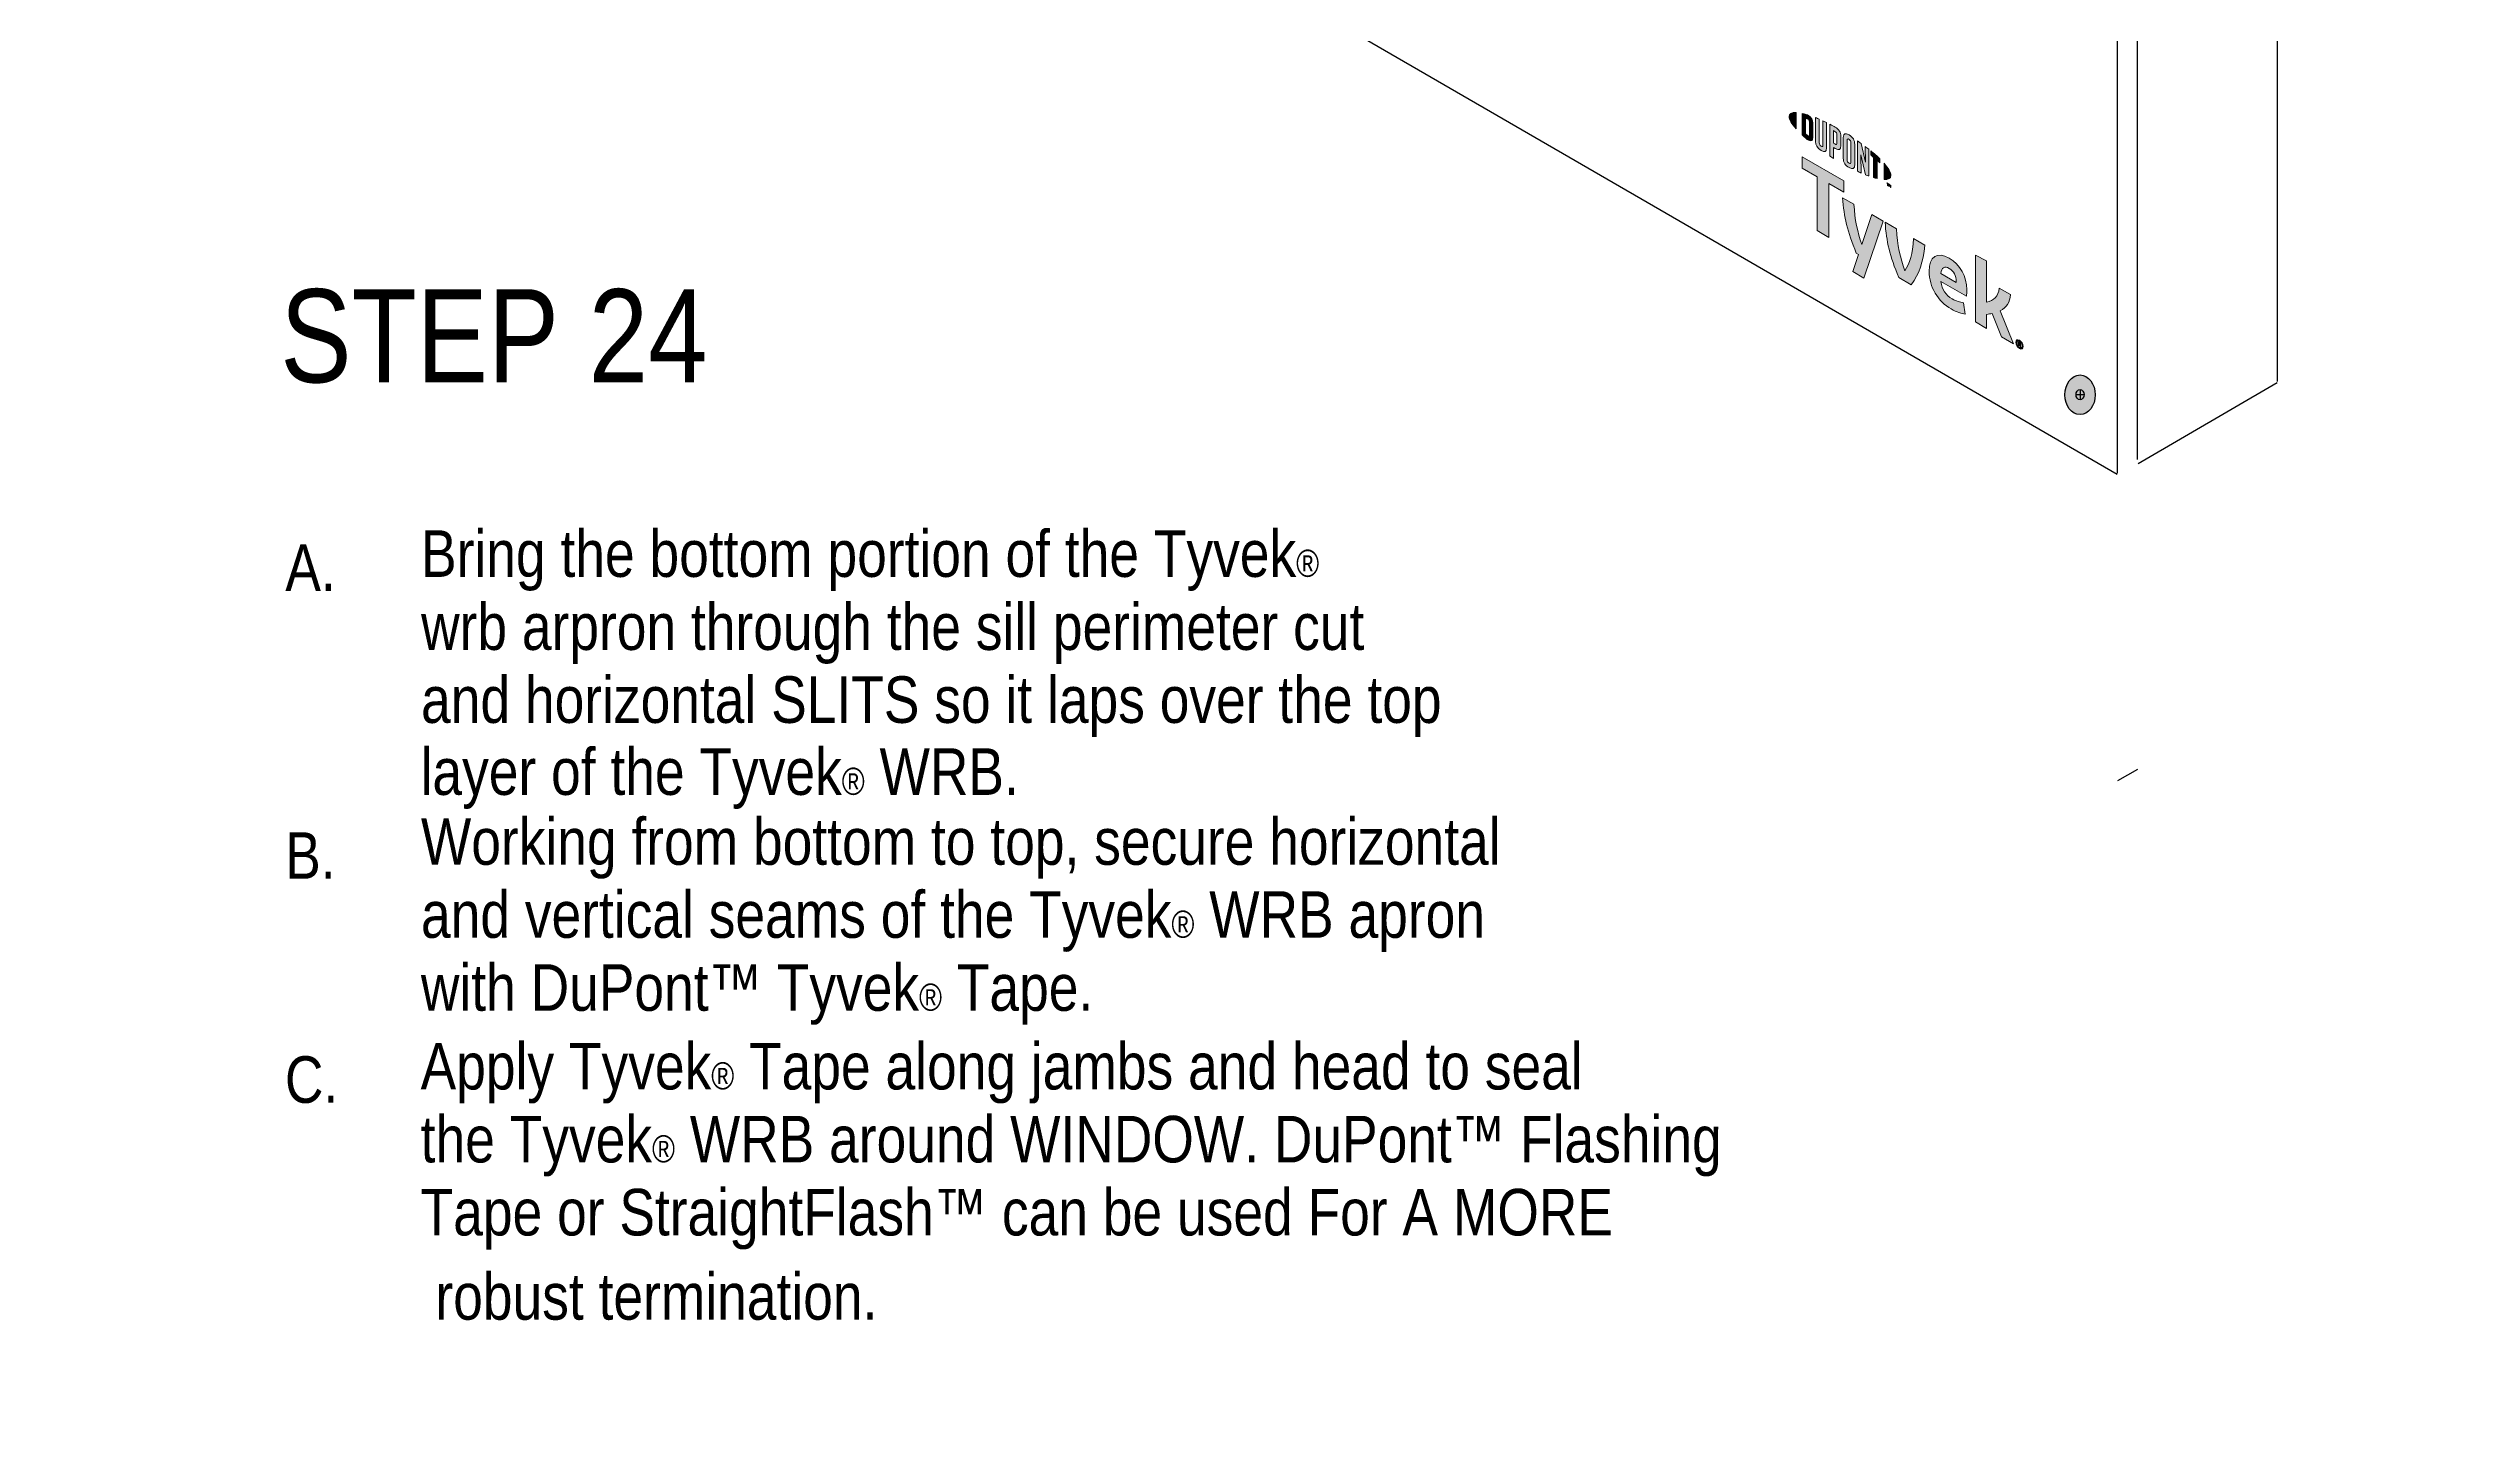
# Model space of a CAD drawing. Extents: x -1392 to 5791, y -3809 to 1722.
# Drawn here: x 4621 to 5206, y -2433 to -2104 of the extents above; entities that cross this region are included whole.
import ezdxf

# ---------------------------------------------------------------- set-up
doc = ezdxf.new("R2010")
doc.units = 0
doc.header["$MEASUREMENT"] = 0
for name, color, linetype, lineweight in [('.ATI-TEXT', 7, 'Continuous', 0), ('G-ANNO-TTLB', 7, 'Continuous', 0), ('TYVEK', 7, 'Continuous', 0), ('WALL SCRATCH', 7, 'Continuous', 0), ('X-REF - TRACED', 7, 'Continuous', 0)]:
    doc.layers.add(name, color=color, linetype=linetype, lineweight=lineweight)

# ---------------------------------------------------------------- blocks, each defined once
blk = doc.blocks.new('Block_80')
at = {"layer": '.ATI-TEXT', "char_height": 0.2, "attachment_point": 7}
for s, insert in [('\\C18;\\c0;\\FArial Narrow|b0|i0|c1;\\H11.249999;\\W1.000000;Bring the bottom portion of the Tyvek\\H6.558750;®\\H11.249999;  ', (4711.14, -2235.47)), ('\\C18;\\c0;\\FArial Narrow|b0|i0|c1;\\H11.249999;\\W1.000000;A.', (4678.36, -2235.47)), ('\\C18;\\c0;\\FArial Narrow|b0|i0|c1;\\H11.249999;\\W1.000000;wrb arpron through the sill perimeter cut', (4711.15, -2253.11)), ('\\C18;\\c0;\\FArial Narrow|b0|i0|c1;\\H11.249999;\\W1.000000;and horizontal SLITS so it laps over the top', (4711.14, -2270.74)), ('\\C18;\\c0;\\FArial Narrow|b0|i0|c1;\\H11.249999;\\W1.000000;layer of the Tyvek\\H6.558750;®\\H11.249999; WRB. ', (4711.02, -2288.13))]:
    blk.add_mtext(s, dxfattribs=dict(at, insert=insert))
blk = doc.blocks.new('Block_81')
at = {"layer": '.ATI-TEXT', "char_height": 0.2, "attachment_point": 7}
for s, insert in [('\\C18;\\c0;\\FArial Narrow|b0|i0|c1;\\H11.249999;\\W1.000000;B.', (4678.33, -2305.01)), ('\\C18;\\c0;\\FArial Narrow|b0|i0|c1;\\H11.249999;\\W1.000000;Working from bottom to top, secure horizontal', (4711.1, -2305.01)), ('\\C18;\\c0;\\FArial Narrow|b0|i0|c1;\\H11.249999;\\W1.000000;and vertical seams of the Tyvek\\H6.558750;®\\H11.249999; WRB apron ', (4711.12, -2322.65)), ('\\C18;\\c0;\\FArial Narrow|b0|i0|c1;\\H11.249999;\\W1.000000;with DuPont™ Tyvek\\H6.558750;®\\H11.249999; Tape. ', (4711.1, -2340.28))]:
    blk.add_mtext(s, dxfattribs=dict(at, insert=insert))
blk = doc.blocks.new('Block_82')
at = {"layer": '.ATI-TEXT', "char_height": 0.2, "attachment_point": 7}
for s, insert in [('\\C18;\\c0;\\FArial Narrow|b0|i0|c1;\\H11.249999;\\W1.000000;Apply Tyvek\\H6.558750;®\\H11.249999; Tape along jambs and head to seal', (4711.03, -2359.28)), ('\\C18;\\c0;\\FArial Narrow|b0|i0|c1;\\H11.249999;\\W1.000000;C.', (4678.26, -2359.28)), ('\\C18;\\c0;\\FArial Narrow|b0|i0|c1;\\H11.249999;\\W1.000000;the Tyvek\\H6.558750;®\\H11.249999; WRB around WINDOW. DuPont™ Flashing ', (4711.05, -2376.91)), ('\\C18;\\c0;\\FArial Narrow|b0|i0|c1;\\H11.249999;\\W1.000000;Tape or StraightFlash™ can be used For A MORE', (4711.03, -2394.55)), ('\\C18;\\c0;\\FArial Narrow|b0|i0|c1;\\H11.249999;\\W1.000000; robust termination. ', (4711.02, -2411.66))]:
    blk.add_mtext(s, dxfattribs=dict(at, insert=insert))
blk = doc.blocks.new('Block_611')
at = {"layer": 'TYVEK', "color": 1, "lineweight": 25, "true_color": 0xff0000}
for points in [[(5006.99, -2109.7)], [(5050.75, -2134.97)]]:
    blk.add_lwpolyline(points, dxfattribs=at)
blk = doc.blocks.new('Block_612')
at = {"layer": 'TYVEK', "color": 1, "lineweight": 25, "true_color": 0xff0000}
for points in [[(5050.75, -2114.39)], [(5050.75, -2134.97)]]:
    blk.add_lwpolyline(points, dxfattribs=at)
blk = doc.blocks.new('Block_622')
at = {"layer": 'TYVEK', "true_color": 0x003b71, "transparency": 33554687}
h = blk.add_hatch(color=156, dxfattribs=at)
h.dxf.hatch_style = 2
edge = h.paths.add_edge_path()
edge.add_ellipse((5111.77, -2188.09), major_axis=(0, 4.78), ratio=0.766948, start_angle=0, end_angle=360)
at = {"layer": 'TYVEK', "color": 18, "lineweight": 25, "true_color": 0x000000}
for p, q in [((5110.8, -2188.06), (5112.75, -2188.06)), ((5111.77, -2186.83), (5111.77, -2189.29))]:
    blk.add_line(p, q, dxfattribs=at)
for centre, major_axis, ratio in [((5111.77, -2188.09), (0, 4.78), 0.766948), ((5111.77, -2188.06), (0, 1.23), 0.788846)]:
    blk.add_ellipse(centre, major_axis=major_axis, ratio=ratio, dxfattribs=at)
blk = doc.blocks.new('Block_648')
at = {"layer": 'TYVEK', "color": 1, "lineweight": 25, "true_color": 0xff0000}
for points in [[(4643.38, -2271.42)], [(4687.15, -2296.69)]]:
    blk.add_lwpolyline(points, dxfattribs=at)
blk = doc.blocks.new('Block_649')
at = {"layer": 'TYVEK', "color": 1, "lineweight": 25, "true_color": 0xff0000}
for points in [[(4687.15, -2276.11)], [(4687.15, -2296.69)]]:
    blk.add_lwpolyline(points, dxfattribs=at)
blk = doc.blocks.new('Block_837')
at = {"layer": 'X-REF - TRACED', "true_color": 0x848484, "transparency": 33554687}
h = blk.add_hatch(color=252, dxfattribs=at)
h.dxf.hatch_style = 2
edge = h.paths.add_edge_path()
edge.add_spline(control_points=[(5041.51, -2120.89), (5041.51, -2121.62), (5042.12, -2122.64), (5043.19, -2123.84), (5043.19, -2123.84), (5043.19, -2119.9), (5043.19, -2119.9), (5042.12, -2119.86), (5041.51, -2120.18), (5041.51, -2120.89)], knot_values=[0, 0, 0, 0, 1, 1, 1, 2, 2, 2, 3, 3, 3, 3], degree=3, periodic=0)
h = blk.add_hatch(color=252, dxfattribs=at)
h.dxf.hatch_style = 2
edge = h.paths.add_edge_path()
edge.add_spline(control_points=[(5046.4, -2125.32), (5046.4, -2125.63), (5046.24, -2125.64), (5046.05, -2125.53), (5045.9, -2125.44), (5045.67, -2125.25), (5045.49, -2125.08), (5045.49, -2125.08), (5045.49, -2121.31), (5045.49, -2121.31), (5045.67, -2121.36), (5045.9, -2121.43), (5046.05, -2121.52), (5046.24, -2121.63), (5046.4, -2121.82), (5046.4, -2122.12), (5046.4, -2122.12), (5046.4, -2125.32), (5046.4, -2125.32)], knot_values=[0, 0, 0, 0, 1, 1, 1, 2, 2, 2, 3, 3, 3, 4, 4, 4, 5, 5, 5, 6, 6, 6, 6], degree=3, periodic=0)
edge = h.paths.add_edge_path()
edge.add_spline(control_points=[(5046.17, -2120.61), (5045.87, -2120.43), (5045.44, -2120.29), (5044.67, -2120.11), (5044.67, -2120.11), (5044.67, -2125.34), (5044.67, -2125.34), (5045.35, -2125.97), (5045.87, -2126.41), (5046.17, -2126.58), (5046.86, -2126.98), (5047.25, -2126.72), (5047.25, -2125.95), (5047.25, -2125.95), (5047.25, -2122.48), (5047.25, -2122.48), (5047.25, -2121.71), (5046.86, -2121), (5046.17, -2120.61)], knot_values=[0, 0, 0, 0, 1, 1, 1, 2, 2, 2, 3, 3, 3, 4, 4, 4, 5, 5, 5, 6, 6, 6, 6], degree=3, periodic=0)
h = blk.add_hatch(color=252, dxfattribs=at)
h.dxf.hatch_style = 2
edge = h.paths.add_edge_path()
edge.add_spline(control_points=[(5049.64, -2127.81), (5049.64, -2128.11), (5049.55, -2128.25), (5049.22, -2128.01), (5048.9, -2127.78), (5048.81, -2127.58), (5048.81, -2127.22), (5048.81, -2127.22), (5048.81, -2121.53), (5048.81, -2121.53), (5048.59, -2121.43), (5048.11, -2121.23), (5047.91, -2121.15), (5047.91, -2121.15), (5047.91, -2126.9), (5047.91, -2126.9), (5047.91, -2127.82), (5048.3, -2128.4), (5049.22, -2129.05), (5050.06, -2129.65), (5050.58, -2129.46), (5050.58, -2128.44), (5050.58, -2128.44), (5050.58, -2122.36), (5050.58, -2122.36), (5050.4, -2122.27), (5049.82, -2122), (5049.64, -2121.91), (5049.64, -2121.91), (5049.64, -2127.81), (5049.64, -2127.81)], knot_values=[0, 0, 0, 0, 1, 1, 1, 2, 2, 2, 3, 3, 3, 4, 4, 4, 5, 5, 5, 6, 6, 6, 7, 7, 7, 8, 8, 8, 9, 9, 9, 10, 10, 10, 10], degree=3, periodic=0)
h = blk.add_hatch(color=252, dxfattribs=at)
h.dxf.hatch_style = 2
edge = h.paths.add_edge_path()
edge.add_spline(control_points=[(5053.06, -2127.28), (5053.06, -2127.61), (5052.96, -2127.72), (5052.58, -2127.5), (5052.58, -2127.5), (5052.25, -2127.31), (5052.25, -2127.31), (5052.25, -2127.31), (5052.25, -2124.29), (5052.25, -2124.29), (5052.39, -2124.37), (5052.47, -2124.41), (5052.56, -2124.46), (5052.97, -2124.7), (5053.06, -2124.93), (5053.06, -2125.27), (5053.06, -2125.27), (5053.06, -2127.28), (5053.06, -2127.28)], knot_values=[0, 0, 0, 0, 1, 1, 1, 2, 2, 2, 3, 3, 3, 4, 4, 4, 5, 5, 5, 6, 6, 6, 6], degree=3, periodic=0)
edge = h.paths.add_edge_path()
edge.add_spline(control_points=[(5052.61, -2123.43), (5052.45, -2123.33), (5051.86, -2123.01), (5051.31, -2122.73), (5051.31, -2122.73), (5051.31, -2130.39), (5051.31, -2130.39), (5051.49, -2130.51), (5051.98, -2130.82), (5052.25, -2130.98), (5052.25, -2130.98), (5052.25, -2128.38), (5052.25, -2128.38), (5052.25, -2128.38), (5052.61, -2128.59), (5052.61, -2128.59), (5053.6, -2129.15), (5054.01, -2128.88), (5054.01, -2127.91), (5054.01, -2127.91), (5054.01, -2125.66), (5054.01, -2125.66), (5054.01, -2124.7), (5053.55, -2123.96), (5052.61, -2123.43)], knot_values=[0, 0, 0, 0, 1, 1, 1, 2, 2, 2, 3, 3, 3, 4, 4, 4, 5, 5, 5, 6, 6, 6, 7, 7, 7, 8, 8, 8, 8], degree=3, periodic=0)
h = blk.add_hatch(color=252, dxfattribs=at)
h.dxf.hatch_style = 2
edge = h.paths.add_edge_path()
edge.add_spline(control_points=[(5056.41, -2131.89), (5056.41, -2132.19), (5056.32, -2132.3), (5055.99, -2132.12), (5055.65, -2131.93), (5055.55, -2131.71), (5055.55, -2131.4), (5055.55, -2131.4), (5055.55, -2126.63), (5055.55, -2126.63), (5055.55, -2126.31), (5055.65, -2126.19), (5055.99, -2126.4), (5056.32, -2126.6), (5056.41, -2126.82), (5056.41, -2127.12), (5056.41, -2127.12), (5056.41, -2131.89), (5056.41, -2131.89)], knot_values=[0, 0, 0, 0, 1, 1, 1, 2, 2, 2, 3, 3, 3, 4, 4, 4, 5, 5, 5, 6, 6, 6, 6], degree=3, periodic=0)
edge = h.paths.add_edge_path()
edge.add_spline(control_points=[(5055.99, -2125.33), (5055.12, -2124.78), (5054.6, -2124.92), (5054.6, -2125.93), (5054.6, -2125.93), (5054.6, -2130.94), (5054.6, -2130.94), (5054.6, -2132), (5055.07, -2132.71), (5055.99, -2133.19), (5056.89, -2133.67), (5057.36, -2133.55), (5057.36, -2132.42), (5057.36, -2132.42), (5057.36, -2127.64), (5057.36, -2127.64), (5057.36, -2126.56), (5056.93, -2125.93), (5055.99, -2125.33)], knot_values=[0, 0, 0, 0, 1, 1, 1, 2, 2, 2, 3, 3, 3, 4, 4, 4, 5, 5, 5, 6, 6, 6, 6], degree=3, periodic=0)
h = blk.add_hatch(color=252, dxfattribs=at)
h.dxf.hatch_style = 2
edge = h.paths.add_edge_path()
edge.add_spline(control_points=[(5059.96, -2131.89), (5059.96, -2131.89), (5058.92, -2127.4), (5058.92, -2127.4), (5058.64, -2127.19), (5058.29, -2126.95), (5058.03, -2126.77), (5058.03, -2126.77), (5058.03, -2134.11), (5058.03, -2134.11), (5058.22, -2134.2), (5058.69, -2134.41), (5058.93, -2134.52), (5058.93, -2134.52), (5058.86, -2130.15), (5058.86, -2130.15), (5058.86, -2130.15), (5059.96, -2134.94), (5059.96, -2134.94), (5060.19, -2135.03), (5060.54, -2135.16), (5060.76, -2135.24), (5060.76, -2135.24), (5060.76, -2128.79), (5060.76, -2128.79), (5060.53, -2128.6), (5060.1, -2128.27), (5059.89, -2128.12), (5059.89, -2128.12), (5059.96, -2131.89), (5059.96, -2131.89)], knot_values=[0, 0, 0, 0, 1, 1, 1, 2, 2, 2, 3, 3, 3, 4, 4, 4, 5, 5, 5, 6, 6, 6, 7, 7, 7, 8, 8, 8, 9, 9, 9, 10, 10, 10, 10], degree=3, periodic=0)
h = blk.add_hatch(color=252, dxfattribs=at)
h.dxf.hatch_style = 2
edge = h.paths.add_edge_path()
edge.add_spline(control_points=[(5061.22, -2130.19), (5061.46, -2130.37), (5061.68, -2130.55), (5061.91, -2130.74), (5061.91, -2130.74), (5061.91, -2135.62), (5061.91, -2135.62), (5062.11, -2135.68), (5062.49, -2135.79), (5062.75, -2135.85), (5062.75, -2135.85), (5062.75, -2131.45), (5062.75, -2131.45), (5062.99, -2131.67), (5063.22, -2131.87), (5063.43, -2132.06), (5063.43, -2132.06), (5063.43, -2131.12), (5063.43, -2131.12), (5062.77, -2130.47), (5062.06, -2129.84), (5061.22, -2129.16), (5061.22, -2129.16), (5061.22, -2130.19), (5061.22, -2130.19)], knot_values=[0, 0, 0, 0, 1, 1, 1, 2, 2, 2, 3, 3, 3, 4, 4, 4, 5, 5, 5, 6, 6, 6, 7, 7, 7, 8, 8, 8, 8], degree=3, periodic=0)
h = blk.add_hatch(color=252, dxfattribs=at)
h.dxf.hatch_style = 2
edge = h.paths.add_edge_path()
edge.add_spline(control_points=[(5066.12, -2135.1), (5066.12, -2135.82), (5065.51, -2136.14), (5064.44, -2136.11), (5064.44, -2136.11), (5064.44, -2132.17), (5064.44, -2132.17), (5065.51, -2133.36), (5066.12, -2134.38), (5066.12, -2135.1)], knot_values=[0, 0, 0, 0, 1, 1, 1, 2, 2, 2, 3, 3, 3, 3], degree=3, periodic=0)
h = blk.add_hatch(color=252, dxfattribs=at)
h.dxf.hatch_style = 2
edge = h.paths.add_edge_path()
edge.add_spline(control_points=[(5065.62, -2137.18), (5065.62, -2137.18), (5065.72, -2137.24), (5065.72, -2137.24), (5065.72, -2137.24), (5065.87, -2137.6), (5065.87, -2137.6), (5065.87, -2137.6), (5066.02, -2137.42), (5066.02, -2137.42), (5066.02, -2137.42), (5066.12, -2137.47), (5066.12, -2137.47), (5066.12, -2137.47), (5066.12, -2138.04), (5066.12, -2138.04), (5066.12, -2138.04), (5066.03, -2137.99), (5066.03, -2137.99), (5066.03, -2137.99), (5066.03, -2137.58), (5066.03, -2137.58), (5066.03, -2137.58), (5065.87, -2137.77), (5065.87, -2137.77), (5065.87, -2137.77), (5065.86, -2137.76), (5065.86, -2137.76), (5065.86, -2137.76), (5065.71, -2137.4), (5065.71, -2137.4), (5065.71, -2137.4), (5065.71, -2137.81), (5065.71, -2137.81), (5065.71, -2137.81), (5065.62, -2137.75), (5065.62, -2137.75), (5065.62, -2137.75), (5065.62, -2137.18), (5065.62, -2137.18)], knot_values=[0, 0, 0, 0, 1, 1, 1, 2, 2, 2, 3, 3, 3, 4, 4, 4, 5, 5, 5, 6, 6, 6, 7, 7, 7, 8, 8, 8, 9, 9, 9, 10, 10, 10, 11, 11, 11, 12, 12, 12, 13, 13, 13, 13], degree=3, periodic=0)
edge = h.paths.add_edge_path()
edge.add_spline(control_points=[(5065.27, -2137.08), (5065.27, -2137.08), (5065.11, -2136.99), (5065.11, -2136.99), (5065.11, -2136.99), (5065.11, -2136.89), (5065.11, -2136.89), (5065.11, -2136.89), (5065.51, -2137.12), (5065.51, -2137.12), (5065.51, -2137.12), (5065.51, -2137.22), (5065.51, -2137.22), (5065.51, -2137.22), (5065.36, -2137.13), (5065.36, -2137.13), (5065.36, -2137.13), (5065.36, -2137.6), (5065.36, -2137.6), (5065.36, -2137.6), (5065.27, -2137.55), (5065.27, -2137.55), (5065.27, -2137.55), (5065.27, -2137.08), (5065.27, -2137.08)], knot_values=[0, 0, 0, 0, 1, 1, 1, 2, 2, 2, 3, 3, 3, 4, 4, 4, 5, 5, 5, 6, 6, 6, 7, 7, 7, 8, 8, 8, 8], degree=3, periodic=0)
at = {"layer": 'X-REF - TRACED'}
for points, knots in [([(5041.51, -2120.89), (5041.51, -2121.62), (5042.12, -2122.64), (5043.19, -2123.84), (5043.19, -2123.84), (5043.19, -2119.9), (5043.19, -2119.9), (5042.12, -2119.86), (5041.51, -2120.18), (5041.51, -2120.89)], [0, 0, 0, 0, 1, 1, 1, 2, 2, 2, 3, 3, 3, 3]), ([(5046.17, -2120.61), (5045.87, -2120.43), (5045.44, -2120.29), (5044.67, -2120.11), (5044.67, -2120.11), (5044.67, -2125.34), (5044.67, -2125.34), (5045.35, -2125.97), (5045.87, -2126.41), (5046.17, -2126.58), (5046.86, -2126.98), (5047.25, -2126.72), (5047.25, -2125.95), (5047.25, -2125.95), (5047.25, -2122.48), (5047.25, -2122.48), (5047.25, -2121.71), (5046.86, -2121), (5046.17, -2120.61)], [0, 0, 0, 0, 1, 1, 1, 2, 2, 2, 3, 3, 3, 4, 4, 4, 5, 5, 5, 6, 6, 6, 6]), ([(5046.4, -2125.32), (5046.4, -2125.63), (5046.24, -2125.64), (5046.05, -2125.53), (5045.9, -2125.44), (5045.67, -2125.25), (5045.49, -2125.08), (5045.49, -2125.08), (5045.49, -2121.31), (5045.49, -2121.31), (5045.67, -2121.36), (5045.9, -2121.43), (5046.05, -2121.52), (5046.24, -2121.63), (5046.4, -2121.82), (5046.4, -2122.12), (5046.4, -2122.12), (5046.4, -2125.32), (5046.4, -2125.32)], [0, 0, 0, 0, 1, 1, 1, 2, 2, 2, 3, 3, 3, 4, 4, 4, 5, 5, 5, 6, 6, 6, 6]), ([(5049.64, -2127.81), (5049.64, -2128.11), (5049.55, -2128.25), (5049.22, -2128.01), (5048.9, -2127.78), (5048.81, -2127.58), (5048.81, -2127.22), (5048.81, -2127.22), (5048.81, -2121.53), (5048.81, -2121.53), (5048.59, -2121.43), (5048.11, -2121.23), (5047.91, -2121.15), (5047.91, -2121.15), (5047.91, -2126.9), (5047.91, -2126.9), (5047.91, -2127.82), (5048.3, -2128.4), (5049.22, -2129.05), (5050.06, -2129.65), (5050.58, -2129.46), (5050.58, -2128.44), (5050.58, -2128.44), (5050.58, -2122.36), (5050.58, -2122.36), (5050.4, -2122.27), (5049.82, -2122), (5049.64, -2121.91), (5049.64, -2121.91), (5049.64, -2127.81), (5049.64, -2127.81)], [0, 0, 0, 0, 1, 1, 1, 2, 2, 2, 3, 3, 3, 4, 4, 4, 5, 5, 5, 6, 6, 6, 7, 7, 7, 8, 8, 8, 9, 9, 9, 10, 10, 10, 10]), ([(5052.61, -2123.43), (5052.45, -2123.33), (5051.86, -2123.01), (5051.31, -2122.73), (5051.31, -2122.73), (5051.31, -2130.39), (5051.31, -2130.39), (5051.49, -2130.51), (5051.98, -2130.82), (5052.25, -2130.98), (5052.25, -2130.98), (5052.25, -2128.38), (5052.25, -2128.38), (5052.25, -2128.38), (5052.61, -2128.59), (5052.61, -2128.59), (5053.6, -2129.15), (5054.01, -2128.88), (5054.01, -2127.91), (5054.01, -2127.91), (5054.01, -2125.66), (5054.01, -2125.66), (5054.01, -2124.7), (5053.55, -2123.96), (5052.61, -2123.43)], [0, 0, 0, 0, 1, 1, 1, 2, 2, 2, 3, 3, 3, 4, 4, 4, 5, 5, 5, 6, 6, 6, 7, 7, 7, 8, 8, 8, 8]), ([(5053.06, -2127.28), (5053.06, -2127.61), (5052.96, -2127.72), (5052.58, -2127.5), (5052.58, -2127.5), (5052.25, -2127.31), (5052.25, -2127.31), (5052.25, -2127.31), (5052.25, -2124.29), (5052.25, -2124.29), (5052.39, -2124.37), (5052.47, -2124.41), (5052.56, -2124.46), (5052.97, -2124.7), (5053.06, -2124.93), (5053.06, -2125.27), (5053.06, -2125.27), (5053.06, -2127.28), (5053.06, -2127.28)], [0, 0, 0, 0, 1, 1, 1, 2, 2, 2, 3, 3, 3, 4, 4, 4, 5, 5, 5, 6, 6, 6, 6]), ([(5055.99, -2125.33), (5055.12, -2124.78), (5054.6, -2124.92), (5054.6, -2125.93), (5054.6, -2125.93), (5054.6, -2130.94), (5054.6, -2130.94), (5054.6, -2132), (5055.07, -2132.71), (5055.99, -2133.19), (5056.89, -2133.67), (5057.36, -2133.55), (5057.36, -2132.42), (5057.36, -2132.42), (5057.36, -2127.64), (5057.36, -2127.64), (5057.36, -2126.56), (5056.93, -2125.93), (5055.99, -2125.33)], [0, 0, 0, 0, 1, 1, 1, 2, 2, 2, 3, 3, 3, 4, 4, 4, 5, 5, 5, 6, 6, 6, 6]), ([(5056.41, -2131.89), (5056.41, -2132.19), (5056.32, -2132.3), (5055.99, -2132.12), (5055.65, -2131.93), (5055.55, -2131.71), (5055.55, -2131.4), (5055.55, -2131.4), (5055.55, -2126.63), (5055.55, -2126.63), (5055.55, -2126.31), (5055.65, -2126.19), (5055.99, -2126.4), (5056.32, -2126.6), (5056.41, -2126.82), (5056.41, -2127.12), (5056.41, -2127.12), (5056.41, -2131.89), (5056.41, -2131.89)], [0, 0, 0, 0, 1, 1, 1, 2, 2, 2, 3, 3, 3, 4, 4, 4, 5, 5, 5, 6, 6, 6, 6]), ([(5059.96, -2131.89), (5059.96, -2131.89), (5058.92, -2127.4), (5058.92, -2127.4), (5058.64, -2127.19), (5058.29, -2126.95), (5058.03, -2126.77), (5058.03, -2126.77), (5058.03, -2134.11), (5058.03, -2134.11), (5058.22, -2134.2), (5058.69, -2134.41), (5058.93, -2134.52), (5058.93, -2134.52), (5058.86, -2130.15), (5058.86, -2130.15), (5058.86, -2130.15), (5059.96, -2134.94), (5059.96, -2134.94), (5060.19, -2135.03), (5060.54, -2135.16), (5060.76, -2135.24), (5060.76, -2135.24), (5060.76, -2128.79), (5060.76, -2128.79), (5060.53, -2128.6), (5060.1, -2128.27), (5059.89, -2128.12), (5059.89, -2128.12), (5059.96, -2131.89), (5059.96, -2131.89)], [0, 0, 0, 0, 1, 1, 1, 2, 2, 2, 3, 3, 3, 4, 4, 4, 5, 5, 5, 6, 6, 6, 7, 7, 7, 8, 8, 8, 9, 9, 9, 10, 10, 10, 10]), ([(5061.22, -2130.19), (5061.46, -2130.37), (5061.68, -2130.55), (5061.91, -2130.74), (5061.91, -2130.74), (5061.91, -2135.62), (5061.91, -2135.62), (5062.11, -2135.68), (5062.49, -2135.79), (5062.75, -2135.85), (5062.75, -2135.85), (5062.75, -2131.45), (5062.75, -2131.45), (5062.99, -2131.67), (5063.22, -2131.87), (5063.43, -2132.06), (5063.43, -2132.06), (5063.43, -2131.12), (5063.43, -2131.12), (5062.77, -2130.47), (5062.06, -2129.84), (5061.22, -2129.16), (5061.22, -2129.16), (5061.22, -2130.19), (5061.22, -2130.19)], [0, 0, 0, 0, 1, 1, 1, 2, 2, 2, 3, 3, 3, 4, 4, 4, 5, 5, 5, 6, 6, 6, 7, 7, 7, 8, 8, 8, 8]), ([(5066.12, -2135.1), (5066.12, -2135.82), (5065.51, -2136.14), (5064.44, -2136.11), (5064.44, -2136.11), (5064.44, -2132.17), (5064.44, -2132.17), (5065.51, -2133.36), (5066.12, -2134.38), (5066.12, -2135.1)], [0, 0, 0, 0, 1, 1, 1, 2, 2, 2, 3, 3, 3, 3]), ([(5065.27, -2137.08), (5065.27, -2137.08), (5065.11, -2136.99), (5065.11, -2136.99), (5065.11, -2136.99), (5065.11, -2136.89), (5065.11, -2136.89), (5065.11, -2136.89), (5065.51, -2137.12), (5065.51, -2137.12), (5065.51, -2137.12), (5065.51, -2137.22), (5065.51, -2137.22), (5065.51, -2137.22), (5065.36, -2137.13), (5065.36, -2137.13), (5065.36, -2137.13), (5065.36, -2137.6), (5065.36, -2137.6), (5065.36, -2137.6), (5065.27, -2137.55), (5065.27, -2137.55), (5065.27, -2137.55), (5065.27, -2137.08), (5065.27, -2137.08)], [0, 0, 0, 0, 1, 1, 1, 2, 2, 2, 3, 3, 3, 4, 4, 4, 5, 5, 5, 6, 6, 6, 7, 7, 7, 8, 8, 8, 8]), ([(5065.62, -2137.18), (5065.62, -2137.18), (5065.72, -2137.24), (5065.72, -2137.24), (5065.72, -2137.24), (5065.87, -2137.6), (5065.87, -2137.6), (5065.87, -2137.6), (5066.02, -2137.42), (5066.02, -2137.42), (5066.02, -2137.42), (5066.12, -2137.47), (5066.12, -2137.47), (5066.12, -2137.47), (5066.12, -2138.04), (5066.12, -2138.04), (5066.12, -2138.04), (5066.03, -2137.99), (5066.03, -2137.99), (5066.03, -2137.99), (5066.03, -2137.58), (5066.03, -2137.58), (5066.03, -2137.58), (5065.87, -2137.77), (5065.87, -2137.77), (5065.87, -2137.77), (5065.86, -2137.76), (5065.86, -2137.76), (5065.86, -2137.76), (5065.71, -2137.4), (5065.71, -2137.4), (5065.71, -2137.4), (5065.71, -2137.81), (5065.71, -2137.81), (5065.71, -2137.81), (5065.62, -2137.75), (5065.62, -2137.75), (5065.62, -2137.75), (5065.62, -2137.18), (5065.62, -2137.18)], [0, 0, 0, 0, 1, 1, 1, 2, 2, 2, 3, 3, 3, 4, 4, 4, 5, 5, 5, 6, 6, 6, 7, 7, 7, 8, 8, 8, 9, 9, 9, 10, 10, 10, 11, 11, 11, 12, 12, 12, 13, 13, 13, 13])]:
    blk.add_open_spline(points, degree=3, knots=knots, dxfattribs=at)
blk = doc.blocks.new('Block_841')
at = {"layer": 'X-REF - TRACED', "true_color": 0x848484, "transparency": 33554687}
h = blk.add_hatch(color=252, dxfattribs=at)
h.dxf.hatch_style = 2
h.paths.add_polyline_path([(5054.77, -2136.43), (5044.67, -2130.6), (5044.67, -2133.34), (5048.31, -2135.44), (5048.31, -2148.44), (5051.12, -2150.06), (5051.12, -2137.06), (5054.77, -2139.17)])
h = blk.add_hatch(color=252, dxfattribs=at)
h.dxf.hatch_style = 2
edge = h.paths.add_edge_path()
edge.add_spline(control_points=[(5071.56, -2150.37), (5071.38, -2154.11), (5070.64, -2156.29), (5069.48, -2158.16), (5068.36, -2154.98), (5067.64, -2151.95), (5067.42, -2147.98), (5067.42, -2147.98), (5064.69, -2146.41), (5064.69, -2146.41), (5064.99, -2151.1), (5065.87, -2154.51), (5067.99, -2159.8), (5067.99, -2159.8), (5070.99, -2161.53), (5070.99, -2161.53), (5073.03, -2158.64), (5073.87, -2156.23), (5074.27, -2151.93), (5074.27, -2151.93), (5071.56, -2150.37), (5071.56, -2150.37)], knot_values=[0, 0, 0, 0, 1, 1, 1, 2, 2, 2, 3, 3, 3, 4, 4, 4, 5, 5, 5, 6, 6, 6, 7, 7, 7, 7], degree=3, periodic=0)
h = blk.add_hatch(color=252, dxfattribs=at)
h.dxf.hatch_style = 2
edge = h.paths.add_edge_path()
edge.add_spline(control_points=[(5078.13, -2158.82), (5078.13, -2158.82), (5081.86, -2160.97), (5081.86, -2160.97), (5081.86, -2160.97), (5081.86, -2160.7), (5081.86, -2160.7), (5081.86, -2159.44), (5081.27, -2158.18), (5080.19, -2157.56), (5079.05, -2156.9), (5078.31, -2157.39), (5078.13, -2158.82)], knot_values=[0, 0, 0, 0, 1, 1, 1, 2, 2, 2, 3, 3, 3, 4, 4, 4, 4], degree=3, periodic=0)
edge = h.paths.add_edge_path()
edge.add_spline(control_points=[(5084.07, -2168.59), (5083.21, -2168.54), (5081.93, -2168.12), (5080.64, -2167.37), (5077.48, -2165.55), (5075.32, -2162.01), (5075.32, -2158.28), (5075.32, -2154.7), (5077.3, -2153.42), (5080.19, -2155.08), (5082.76, -2156.57), (5084.44, -2159.63), (5084.44, -2162.64), (5084.44, -2163.32), (5084.4, -2163.88), (5084.37, -2164.31), (5084.37, -2164.31), (5078.17, -2160.73), (5078.17, -2160.73), (5078.42, -2162.68), (5079.34, -2164.02), (5080.91, -2164.92), (5081.87, -2165.48), (5082.8, -2165.76), (5083.64, -2165.85), (5083.64, -2165.85), (5084.07, -2168.59), (5084.07, -2168.59)], knot_values=[0, 0, 0, 0, 1, 1, 1, 2, 2, 2, 3, 3, 3, 4, 4, 4, 5, 5, 5, 6, 6, 6, 7, 7, 7, 8, 8, 8, 9, 9, 9, 9], degree=3, periodic=0)
h = blk.add_hatch(color=252, dxfattribs=at)
h.dxf.hatch_style = 2
edge = h.paths.add_edge_path()
edge.add_spline(control_points=[(5092.47, -2167.79), (5092.47, -2167.79), (5095.72, -2175.81), (5095.72, -2175.81), (5095.72, -2175.81), (5092.78, -2174.11), (5092.78, -2174.11), (5092.78, -2174.11), (5090.52, -2168.43), (5090.52, -2168.43), (5090.11, -2168.53), (5089.68, -2168.61), (5089.21, -2168.68), (5089.21, -2168.68), (5089.21, -2172.05), (5089.21, -2172.05), (5089.21, -2172.05), (5086.5, -2170.49), (5086.5, -2170.49), (5086.5, -2170.49), (5086.5, -2154.37), (5086.5, -2154.37), (5086.5, -2154.37), (5089.21, -2155.77), (5089.21, -2155.77), (5089.21, -2155.77), (5089.21, -2165.69), (5089.21, -2165.69), (5091.05, -2165.38), (5091.96, -2164.33), (5092.27, -2162.33), (5092.27, -2162.33), (5094.96, -2163.88), (5094.96, -2163.88), (5094.9, -2165.78), (5094.04, -2167.01), (5092.47, -2167.79)], knot_values=[0, 0, 0, 0, 1, 1, 1, 2, 2, 2, 3, 3, 3, 4, 4, 4, 5, 5, 5, 6, 6, 6, 7, 7, 7, 8, 8, 8, 9, 9, 9, 10, 10, 10, 11, 11, 11, 12, 12, 12, 12], degree=3, periodic=0)
at = {"layer": 'X-REF - TRACED'}
blk.add_lwpolyline([(5054.77, -2136.43), (5044.67, -2130.6), (5044.67, -2133.34), (5048.31, -2135.44), (5048.31, -2148.44), (5051.12, -2150.06), (5051.12, -2137.06), (5054.77, -2139.17)], close=True, dxfattribs=at)
for points, knots in [([(5071.56, -2150.37), (5071.38, -2154.11), (5070.64, -2156.29), (5069.48, -2158.16), (5068.36, -2154.98), (5067.64, -2151.95), (5067.42, -2147.98), (5067.42, -2147.98), (5064.69, -2146.41), (5064.69, -2146.41), (5064.99, -2151.1), (5065.87, -2154.51), (5067.99, -2159.8), (5067.99, -2159.8), (5070.99, -2161.53), (5070.99, -2161.53), (5073.03, -2158.64), (5073.87, -2156.23), (5074.27, -2151.93), (5074.27, -2151.93), (5071.56, -2150.37), (5071.56, -2150.37)], [0, 0, 0, 0, 1, 1, 1, 2, 2, 2, 3, 3, 3, 4, 4, 4, 5, 5, 5, 6, 6, 6, 7, 7, 7, 7]), ([(5084.07, -2168.59), (5083.21, -2168.54), (5081.93, -2168.12), (5080.64, -2167.37), (5077.48, -2165.55), (5075.32, -2162.01), (5075.32, -2158.28), (5075.32, -2154.7), (5077.3, -2153.42), (5080.19, -2155.08), (5082.76, -2156.57), (5084.44, -2159.63), (5084.44, -2162.64), (5084.44, -2163.32), (5084.4, -2163.88), (5084.37, -2164.31), (5084.37, -2164.31), (5078.17, -2160.73), (5078.17, -2160.73), (5078.42, -2162.68), (5079.34, -2164.02), (5080.91, -2164.92), (5081.87, -2165.48), (5082.8, -2165.76), (5083.64, -2165.85), (5083.64, -2165.85), (5084.07, -2168.59), (5084.07, -2168.59)], [0, 0, 0, 0, 1, 1, 1, 2, 2, 2, 3, 3, 3, 4, 4, 4, 5, 5, 5, 6, 6, 6, 7, 7, 7, 8, 8, 8, 9, 9, 9, 9]), ([(5078.13, -2158.82), (5078.13, -2158.82), (5081.86, -2160.97), (5081.86, -2160.97), (5081.86, -2160.97), (5081.86, -2160.7), (5081.86, -2160.7), (5081.86, -2159.44), (5081.27, -2158.18), (5080.19, -2157.56), (5079.05, -2156.9), (5078.31, -2157.39), (5078.13, -2158.82)], [0, 0, 0, 0, 1, 1, 1, 2, 2, 2, 3, 3, 3, 4, 4, 4, 4]), ([(5092.47, -2167.79), (5092.47, -2167.79), (5095.72, -2175.81), (5095.72, -2175.81), (5095.72, -2175.81), (5092.78, -2174.11), (5092.78, -2174.11), (5092.78, -2174.11), (5090.52, -2168.43), (5090.52, -2168.43), (5090.11, -2168.53), (5089.68, -2168.61), (5089.21, -2168.68), (5089.21, -2168.68), (5089.21, -2172.05), (5089.21, -2172.05), (5089.21, -2172.05), (5086.5, -2170.49), (5086.5, -2170.49), (5086.5, -2170.49), (5086.5, -2154.37), (5086.5, -2154.37), (5086.5, -2154.37), (5089.21, -2155.77), (5089.21, -2155.77), (5089.21, -2155.77), (5089.21, -2165.69), (5089.21, -2165.69), (5091.05, -2165.38), (5091.96, -2164.33), (5092.27, -2162.33), (5092.27, -2162.33), (5094.96, -2163.88), (5094.96, -2163.88), (5094.9, -2165.78), (5094.04, -2167.01), (5092.47, -2167.79)], [0, 0, 0, 0, 1, 1, 1, 2, 2, 2, 3, 3, 3, 4, 4, 4, 5, 5, 5, 6, 6, 6, 7, 7, 7, 8, 8, 8, 9, 9, 9, 10, 10, 10, 11, 11, 11, 12, 12, 12, 12])]:
    blk.add_open_spline(points, degree=3, knots=knots, dxfattribs=at)
blk = doc.blocks.new('Block_840')
at = {"layer": 'X-REF - TRACED', "true_color": 0x848484, "transparency": 33554687}
h = blk.add_hatch(color=252, dxfattribs=at)
h.dxf.hatch_style = 2
edge = h.paths.add_edge_path()
edge.add_spline(control_points=[(5061.51, -2144.57), (5061.51, -2144.57), (5059.08, -2151.81), (5059.08, -2151.81), (5058.04, -2148.78), (5057.37, -2145.85), (5057.17, -2142.06), (5057.17, -2142.06), (5054.44, -2140.49), (5054.44, -2140.49), (5054.73, -2145.18), (5055.62, -2148.59), (5057.73, -2153.88), (5057.73, -2153.88), (5058.28, -2154.19), (5058.28, -2154.19), (5058.28, -2154.19), (5056.89, -2158.34), (5056.89, -2158.34), (5056.89, -2158.34), (5059.6, -2159.9), (5059.6, -2159.9), (5059.6, -2159.9), (5064.21, -2146.13), (5064.21, -2146.13), (5064.21, -2146.13), (5061.51, -2144.57), (5061.51, -2144.57)], knot_values=[0, 0, 0, 0, 1, 1, 1, 2, 2, 2, 3, 3, 3, 4, 4, 4, 5, 5, 5, 6, 6, 6, 7, 7, 7, 8, 8, 8, 9, 9, 9, 9], degree=3, periodic=0)
at = {"layer": 'X-REF - TRACED'}
blk.add_open_spline([(5061.51, -2144.57), (5061.51, -2144.57), (5059.08, -2151.81), (5059.08, -2151.81), (5058.04, -2148.78), (5057.37, -2145.85), (5057.17, -2142.06), (5057.17, -2142.06), (5054.44, -2140.49), (5054.44, -2140.49), (5054.73, -2145.18), (5055.62, -2148.59), (5057.73, -2153.88), (5057.73, -2153.88), (5058.28, -2154.19), (5058.28, -2154.19), (5058.28, -2154.19), (5056.89, -2158.34), (5056.89, -2158.34), (5056.89, -2158.34), (5059.6, -2159.9), (5059.6, -2159.9), (5059.6, -2159.9), (5064.21, -2146.13), (5064.21, -2146.13), (5064.21, -2146.13), (5061.51, -2144.57), (5061.51, -2144.57)], degree=3, knots=[0, 0, 0, 0, 1, 1, 1, 2, 2, 2, 3, 3, 3, 4, 4, 4, 5, 5, 5, 6, 6, 6, 7, 7, 7, 8, 8, 8, 9, 9, 9, 9], dxfattribs=at)
blk.add_blockref('Block_841', (0, 0), dxfattribs=at)
blk = doc.blocks.new('Block_842')
at = {"layer": 'X-REF - TRACED', "true_color": 0x848484, "transparency": 33554687}
h = blk.add_hatch(color=252, dxfattribs=at)
h.dxf.hatch_style = 2
edge = h.paths.add_edge_path()
edge.add_spline(control_points=[(5097.02, -2175.5), (5097.02, -2175.5), (5097.02, -2175.8), (5097.02, -2175.8), (5097.02, -2175.8), (5097.13, -2175.86), (5097.13, -2175.86), (5097.24, -2175.92), (5097.3, -2175.92), (5097.3, -2175.81), (5097.3, -2175.7), (5097.24, -2175.63), (5097.13, -2175.57), (5097.13, -2175.57), (5097.02, -2175.5), (5097.02, -2175.5)], knot_values=[0, 0, 0, 0, 1, 1, 1, 2, 2, 2, 3, 3, 3, 4, 4, 4, 5, 5, 5, 5], degree=3, periodic=0)
edge = h.paths.add_edge_path()
edge.add_spline(control_points=[(5096.83, -2175.2), (5096.83, -2175.2), (5097.13, -2175.38), (5097.13, -2175.38), (5097.37, -2175.51), (5097.48, -2175.71), (5097.48, -2175.92), (5097.48, -2176.06), (5097.43, -2176.13), (5097.31, -2176.11), (5097.37, -2176.28), (5097.45, -2176.45), (5097.55, -2176.63), (5097.55, -2176.63), (5097.32, -2176.5), (5097.32, -2176.5), (5097.23, -2176.33), (5097.17, -2176.19), (5097.12, -2176.04), (5097.12, -2176.04), (5097.02, -2175.98), (5097.02, -2175.98), (5097.02, -2175.98), (5097.02, -2176.33), (5097.02, -2176.33), (5097.02, -2176.33), (5096.83, -2176.22), (5096.83, -2176.22), (5096.83, -2176.22), (5096.83, -2175.2), (5096.83, -2175.2)], knot_values=[0, 0, 0, 0, 1, 1, 1, 2, 2, 2, 3, 3, 3, 4, 4, 4, 5, 5, 5, 6, 6, 6, 7, 7, 7, 8, 8, 8, 9, 9, 9, 10, 10, 10, 10], degree=3, periodic=0)
edge = h.paths.add_edge_path()
edge.add_spline(control_points=[(5097.14, -2175.12), (5096.72, -2174.88), (5096.47, -2175.02), (5096.47, -2175.53), (5096.47, -2176.04), (5096.72, -2176.45), (5097.14, -2176.7), (5097.57, -2176.95), (5097.81, -2176.81), (5097.81, -2176.3), (5097.81, -2175.79), (5097.57, -2175.37), (5097.14, -2175.12)], knot_values=[0, 0, 0, 0, 1, 1, 1, 2, 2, 2, 3, 3, 3, 4, 4, 4, 4], degree=3, periodic=0)
edge = h.paths.add_edge_path()
edge.add_spline(control_points=[(5097.14, -2174.92), (5097.67, -2175.22), (5098.02, -2175.81), (5098.02, -2176.42), (5098.02, -2177.02), (5097.67, -2177.2), (5097.14, -2176.9), (5096.61, -2176.59), (5096.27, -2176.01), (5096.27, -2175.41), (5096.27, -2174.8), (5096.61, -2174.61), (5097.14, -2174.92)], knot_values=[0, 0, 0, 0, 1, 1, 1, 2, 2, 2, 3, 3, 3, 4, 4, 4, 4], degree=3, periodic=0)
at = {"layer": 'X-REF - TRACED'}
for points, knots in [([(5097.14, -2174.92), (5097.67, -2175.22), (5098.02, -2175.81), (5098.02, -2176.42), (5098.02, -2177.02), (5097.67, -2177.2), (5097.14, -2176.9), (5096.61, -2176.59), (5096.27, -2176.01), (5096.27, -2175.41), (5096.27, -2174.8), (5096.61, -2174.61), (5097.14, -2174.92)], [0, 0, 0, 0, 1, 1, 1, 2, 2, 2, 3, 3, 3, 4, 4, 4, 4]), ([(5097.14, -2175.12), (5096.72, -2174.88), (5096.47, -2175.02), (5096.47, -2175.53), (5096.47, -2176.04), (5096.72, -2176.45), (5097.14, -2176.7), (5097.57, -2176.95), (5097.81, -2176.81), (5097.81, -2176.3), (5097.81, -2175.79), (5097.57, -2175.37), (5097.14, -2175.12)], [0, 0, 0, 0, 1, 1, 1, 2, 2, 2, 3, 3, 3, 4, 4, 4, 4]), ([(5096.83, -2175.2), (5096.83, -2175.2), (5097.13, -2175.38), (5097.13, -2175.38), (5097.37, -2175.51), (5097.48, -2175.71), (5097.48, -2175.92), (5097.48, -2176.06), (5097.43, -2176.13), (5097.31, -2176.11), (5097.37, -2176.28), (5097.45, -2176.45), (5097.55, -2176.63), (5097.55, -2176.63), (5097.32, -2176.5), (5097.32, -2176.5), (5097.23, -2176.33), (5097.17, -2176.19), (5097.12, -2176.04), (5097.12, -2176.04), (5097.02, -2175.98), (5097.02, -2175.98), (5097.02, -2175.98), (5097.02, -2176.33), (5097.02, -2176.33), (5097.02, -2176.33), (5096.83, -2176.22), (5096.83, -2176.22), (5096.83, -2176.22), (5096.83, -2175.2), (5096.83, -2175.2)], [0, 0, 0, 0, 1, 1, 1, 2, 2, 2, 3, 3, 3, 4, 4, 4, 5, 5, 5, 6, 6, 6, 7, 7, 7, 8, 8, 8, 9, 9, 9, 10, 10, 10, 10]), ([(5097.02, -2175.5), (5097.02, -2175.5), (5097.02, -2175.8), (5097.02, -2175.8), (5097.02, -2175.8), (5097.13, -2175.86), (5097.13, -2175.86), (5097.24, -2175.92), (5097.3, -2175.92), (5097.3, -2175.81), (5097.3, -2175.7), (5097.24, -2175.63), (5097.13, -2175.57), (5097.13, -2175.57), (5097.02, -2175.5), (5097.02, -2175.5)], [0, 0, 0, 0, 1, 1, 1, 2, 2, 2, 3, 3, 3, 4, 4, 4, 5, 5, 5, 5])]:
    blk.add_open_spline(points, degree=3, knots=knots, dxfattribs=at)
blk = doc.blocks.new('Block_839')
at = {"layer": 'X-REF - TRACED'}
for name in ['Block_840', 'Block_842']:
    blk.add_blockref(name, (0, 0), dxfattribs=at)
blk = doc.blocks.new('Block_838')
at = {"layer": 'X-REF - TRACED'}
blk.add_blockref('Block_839', (0, 0), dxfattribs=at)
blk = doc.blocks.new('Block_836')
at = {"layer": 'X-REF - TRACED'}
for name in ['Block_837', 'Block_838']:
    blk.add_blockref(name, (0, 0), dxfattribs=at)

msp = doc.modelspace()

# ---------------------------------------------------------------- hatches: boundary and pattern name
at = {"layer": 'G-ANNO-TTLB', "true_color": 0xff00ff, "transparency": 33554687}
h = msp.add_hatch(color=6, dxfattribs=at)
edge = h.paths.add_edge_path()
edge.add_spline(control_points=[(5472, -3692.6), (5472, -3692.6), (2542.48, -3692.6), (2542.48, -3692.6), (2542.48, -3692.6), (2542.48, -1235.6), (2542.48, -1235.6), (2542.48, -1235.6), (5472, -1235.6), (5472, -1235.6), (5472, -1235.6), (5472, -3692.6), (5472, -3692.6)], knot_values=[0, 0, 0, 0, 1, 1, 1, 2, 2, 2, 3, 3, 3, 4, 4, 4, 4], degree=3, periodic=0)
edge = h.paths.add_edge_path()
edge.add_spline(control_points=[(2551.48, -1244.6), (2551.48, -1244.6), (2551.48, -3683.6), (2551.48, -3683.6), (2551.48, -3683.6), (5463, -3683.6), (5463, -3683.6), (5463, -3683.6), (5463, -1244.6), (5463, -1244.6), (5463, -1244.6), (2551.48, -1244.6), (2551.48, -1244.6)], knot_values=[0, 0, 0, 0, 1, 1, 1, 2, 2, 2, 3, 3, 3, 4, 4, 4, 4], degree=3, periodic=0)
edge.add_line((2551.48, -1244.6), (2551.48, -1244.6))

# ---------------------------------------------------------------- linework, layer by layer
at = {"layer": 'G-ANNO-TTLB'}
for points in [[(5472, -3692.6), (5472, -3692.6), (2542.48, -3692.6), (2542.48, -3692.6), (2542.48, -3692.6), (2542.48, -1235.6), (2542.48, -1235.6), (2542.48, -1235.6), (5472, -1235.6), (5472, -1235.6), (5472, -1235.6), (5472, -3692.6), (5472, -3692.6)], [(2551.48, -1244.6), (2551.48, -1244.6), (2551.48, -3683.6), (2551.48, -3683.6), (2551.48, -3683.6), (5463, -3683.6), (5463, -3683.6), (5463, -3683.6), (5463, -1244.6), (5463, -1244.6), (5463, -1244.6), (2551.48, -1244.6), (2551.48, -1244.6)]]:
    msp.add_open_spline(points, degree=3, knots=[0, 0, 0, 0, 1, 1, 1, 2, 2, 2, 3, 3, 3, 4, 4, 4, 4], dxfattribs=at)
at = {"layer": 'TYVEK', "color": 18, "lineweight": 25, "true_color": 0x000000}
for p, q in [((5120.76, -1782.63), (5120.76, -2206.99)), ((4851.97, -2051.65), (5120.76, -2207.26))]:
    msp.add_line(p, q, dxfattribs=at)
at = {"layer": 'WALL SCRATCH', "color": 33, "lineweight": 25, "true_color": 0xcc9966}
for p, q in [((5159.42, -2184.87), (5159.42, -1760.51)), ((5159.41, -2185.2), (5125.79, -2204.77))]:
    msp.add_line(p, q, dxfattribs=at)
at = {"layer": 'WALL SCRATCH', "color": 2, "lineweight": 25, "true_color": 0xffff00}
for p, q in [((5125.66, -2203.72), (5125.66, -1779.36)), ((5125.65, -2278.58), (5120.84, -2281.36))]:
    msp.add_line(p, q, dxfattribs=at)

# ---------------------------------------------------------------- block references
at = {"layer": '.ATI-TEXT'}
for name in ['Block_80', 'Block_81', 'Block_82']:
    msp.add_blockref(name, (0, 0), dxfattribs=at)
at = {"layer": 'TYVEK'}
for name in ['Block_611', 'Block_612', 'Block_622', 'Block_648', 'Block_649']:
    msp.add_blockref(name, (0, 0), dxfattribs=at)
at = {"layer": 'X-REF - TRACED'}
msp.add_blockref('Block_836', (0, 0), dxfattribs=at)

# ---------------------------------------------------------------- texts
at = {"layer": '.ATI-TEXT', "insert": (4677.15, -2185.4), "char_height": 0.2, "attachment_point": 7}
msp.add_mtext('\\C18;\\c0;\\FArial Narrow|b0|i0|c1;\\H22.499999;\\W1.000000;STEP 24  ', dxfattribs=at)

doc.saveas('drawing.dxf')
